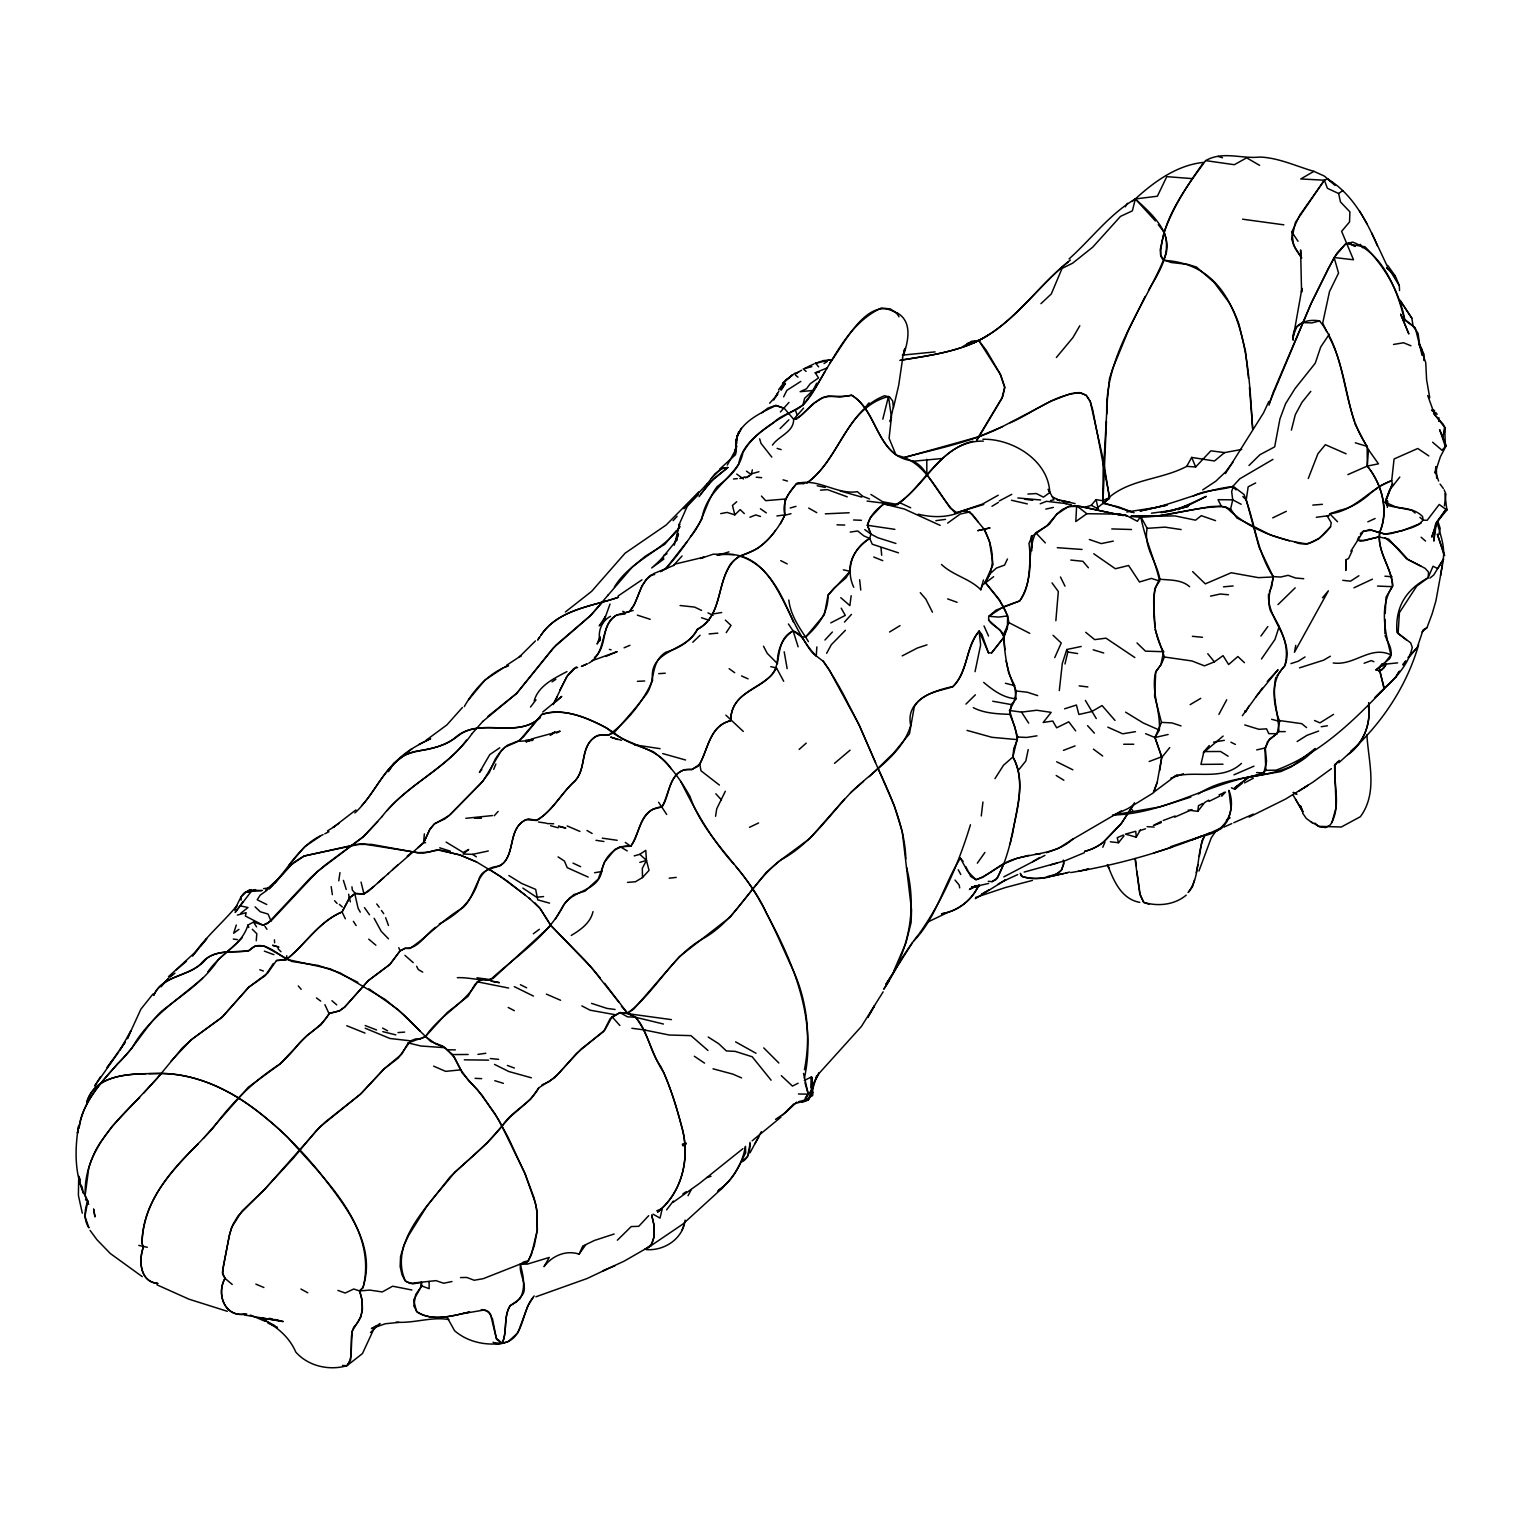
<?xml version="1.0" encoding="UTF-8"?>
<svg xmlns="http://www.w3.org/2000/svg" width="1523" height="1523" viewBox="0 0 1523 1523"><rect width="100%" height="100%" fill="white"/><g stroke="black" fill="none" stroke-linecap="round" stroke-linejoin="round"><path stroke-width="1.5" d="M1293.198 340.314C1291.199 324.856 1305.592 318.307 1319.584 320.934C1348.331 356.458 1341.078 408.792 1367.178 446.429L1367.292 466.076C1380.733 482.677 1388.119 506.512 1381.685 527.148C1372.889 546.871 1391.66 566.594 1392.822 585.594L1386.044 597.244L1385.226 613.483M1190.815 797.1L1159.574 806.981L1112.932 814.995C1165.476 813.891 1209.89 782.27 1260.549 774.75L1265.899 770.333L1276.103 770.143C1318.823 754.551 1353.224 721.407 1384.026 688.834L1379.248 667.721L1381.989 663.742M339.972 872.622L338.753 880.827M801.993 1102.328L808.351 1099.93L811.302 1090.677L811.512 1076.856L804.315 1080.492M1004.856 649.674L1003.733 637.985L1007.426 627.476L1007.636 615.901L999.374 599.643L985.153 582.281L993.034 564.519L989.531 541.598L984.144 529.204L969.732 511.956L962.631 510.966C948.924 517.82 932.933 517.801 918.293 514.203M1387.377 505.75L1387.453 501.181M1055.858 620.68L1058.333 591.495L1051.993 582.89M1387.32 507.406L1387.491 500.858M749.982 1142.307C750.23 1149.427 749.183 1157.88 742.31 1161.687M811.188 1087.536L811.512 1076.856L812.501 1095.494L806.219 1099.168M804.391 1078.208C816.918 1020.029 794.149 964.002 766.64 913.724C748.002 870.223 705.53 841.553 690.033 796.548C680.457 779.738 669.054 762.928 653.12 751.601C639.736 746.08 625.306 742.52 614.093 732.677C593.285 719.713 566.08 706.9 541.788 714.496L523.626 736.694L517.991 741.434L505.141 747.031L499.868 752.457L495.432 758.778L489.169 772.751L480.697 783.584L449.076 815.605L434.017 824.248L429.905 829.235L423.584 842.866L392.629 869.671M1423.853 360.494L1424.043 354.421L1419.76 345.093L1418.008 333.137L1412.697 325.77L1404.263 318.973C1397.181 289.846 1382.998 253.503 1352.767 242.138L1345.856 243.661L1337.118 252.951L1328.323 268.372L1311.684 302.182L1269.706 402.091M1265.899 770.333L1264.966 749.735L1267.555 741.568L1278.863 731.63L1285.241 731.592M812.501 1095.494L812.882 1085.023L818.936 1073.125L812.882 1085.023M1131.265 516.259L1140.708 516.392L1147.124 528.348C1143.316 546.947 1156.89 561.759 1159.86 579.235C1149.884 593.342 1155.024 611.313 1154.948 627.305M1278.863 731.63C1278.673 713.526 1271.419 696.087 1275.798 677.43M1444.508 432.627L1444.699 427.335L1443.081 424.117L1433.562 413.495M1106.783 413.989C1104.537 354.688 1144.896 306.485 1165.99 254.246C1171.853 230.925 1150.588 213.03 1135.339 198.942C1109.486 214.153 1091.249 239.111 1069.07 258.91M812.121 1081.597L812.292 1077.751M1106.46 421.167L1102.88 503.409L1096.903 508.225L1098.369 509.501L1096.065 499.601L1102.481 500.686L1104.099 502.933L1134.064 512.756M1346.275 560.921L1345.818 570.44L1345.78 559.645L1348.521 558.636L1352.196 550.793M736.37 445.82L734.314 454.673L736.37 445.82L735.419 454.254L736.542 445.611L736.142 450.427C731.916 425.698 758.359 413.932 776.197 405.404L784.288 408.354L793.654 419.282C793.902 432.075 778.729 435.845 772.466 445.097M1384.997 619.404L1384.921 633.72M1438.702 421.338L1438.892 417.721M1358.802 536.762L1357.545 539.98L1360.363 541.16L1378.829 536.915L1388.709 539.104L1406.376 558.655L1425.109 568.326L1428.555 572.115L1428.117 577.788C1405.976 589.61 1395.106 606.916 1396.934 632.407L1410.698 642.915L1412.278 647.427C1407.385 668.711 1389.928 683.199 1374.812 697.553M79.063 1128.296C83.537 1095.189 111.503 1072.173 131.987 1048.033C148.683 1017.859 177.696 999.945 202.654 978.09M736.504 443.574L736.904 436.815L741.32 428.439L736.904 436.815L735.4 451.227L736.485 442.698M1422.063 354.364L1422.311 350.081L1419.055 344.065M424.365 833.881L423.584 842.866M893.849 970.855L905.899 943.042L911.116 922.557L911.535 909.897L902.263 831.844L894.229 805.629L858.782 724.263L829.064 669.663L823.429 661.42L816.233 655.956L816.88 646.913M1354.861 423.718L1368.473 449.685L1367.292 466.076C1382.027 484.086 1388.919 510.529 1379.591 532.422C1376.963 552.164 1392.193 567.908 1392.441 586.679C1378.829 606.459 1385.359 633.321 1390.994 654.909L1385.568 661.877L1376.011 669.949L1379.838 670.748M241.072 900.169L241.376 896.495C245.298 889.318 254.531 890.155 261.48 890.669M750.039 1144.001L747.412 1156.928L740.73 1162.087M1434.799 529.68L1433.79 541.103L1436.532 522.294L1445.27 510.338L1435.199 525.111M1292.932 339.077L1301.956 288.38L1301.575 292.264L1300.604 249.943L1301.232 257.596M736.275 444.944L735.856 449.437L727.29 465.067M1059.304 690.547L1062.312 663.4L1066.823 649.502L1081.197 646.475M988.256 881.303L992.044 881.665L996.232 879.437C1004.875 865.235 1008.835 848.616 1012.852 832.624C1016.431 807.913 1026.369 780.195 1012.89 756.969L1013.785 748.421L1017.402 739.645L1014.984 727.175L1009.844 714.344L1011.386 704.597L1016.108 698.733L1014.623 685.617L1008.721 673.09L1006.094 660.868M157.859 1283.47C139.716 1282.119 138.365 1259.826 143.619 1246.48L142.001 1243.796C142.895 1202.504 169.891 1171.092 198.104 1144.02M780.538 523.684L784.802 515.269L784.859 500.382L788.724 493.871L796.605 483.61L807.457 482.677C840.125 458.537 845.76 407.745 888.461 396.513L891.431 417.15L889.089 438.3L895.752 454.368M78.663 1179.335L78.396 1195.365L82.28 1213.146M142.001 1243.796C142.324 1194.032 181.865 1161.744 212.82 1128.391C231.534 1102.709 253.751 1080.873 280.365 1063.682A127.532 73.618 -60 0 0 295.69 1047.653C305 1034.212 321.01 1028.063 329.044 1013.652L339.705 1010.777L344.998 1006.741L368.052 980.869L389.755 964.554L400.035 950.904L405.042 948.315L409.858 948.486C428.153 936.131 443.288 919.054 462.516 907.955C477.213 895.943 475.328 866.625 499.297 866.32C517.458 855.507 505.96 826.228 528.443 818.841L536.819 820.516C551.726 811.34 560.426 794.739 573.086 782.822C587.878 770.295 578.245 746.86 596.235 736.256L602.289 734.714L608.02 735.209L614.093 732.677L629.627 714.877A247.411 142.838 -60 0 0 644.648 696.373C656.394 683.37 649.122 662.448 665.856 652.206C678.516 648.493 690.262 641.754 697.039 629.722C726.109 614.664 713.602 574.266 739.436 555.952C754.342 552.411 766.926 543.064 775.454 530.442M981.269 815.947L982.944 802.012M1188.207 810.103L1197.763 811.359L1198.487 805.686L1202.637 803.535M1444.413 505.903L1445.898 494.118L1444.147 489.873M851.167 595.702L849.872 605.602L840.791 597.682M451.969 1281.547L443.631 1283.242L435.959 1280.634L409.82 1283.413L404.909 1280.557L401.939 1274.484L400.149 1266.546L400.568 1256.38L403.785 1245.643L408.849 1235.058L426.516 1206.806L450.218 1176.746L487.113 1142.878L509.958 1117.101L530.537 1099.339L538.799 1087.822L554.791 1077.58L581.329 1048.814L603.622 1031.623L610.19 1018.62L619.994 1012.605L627.533 1013.195C656.204 991.606 671.338 955.911 703.645 938.301C736.961 919.454 751.543 881.988 781.413 859.619C810.845 843.704 829.064 815.262 851.643 791.751C872.451 771.38 902.168 754.437 910.735 725.367C905.043 700.104 933.942 690.471 953.093 686.511C968.552 671.605 965.011 646.894 979.118 631.15L981.897 634.482L988.484 652.853L991.625 652.872L1002.762 638.708L1007.426 627.476M256.264 940.719L256.816 933.732L252.323 929.277M1435.98 466.59L1435.028 473.101L1440.377 456.748L1446.222 445.668L1439.711 429.772L1445.365 446.525L1446.222 445.668L1441.995 450.275L1432.61 442.203M1234.43 787.943L1248.841 777.187L1263.823 772.999L1266.546 761.405L1265.27 747.907L1269.554 739.036L1277.093 733.724L1279.587 721.388C1273.076 704.368 1269.992 680.039 1284.574 666.236C1290.59 646.704 1280.691 627.514 1270.639 611.256C1266.298 599.567 1271.172 588.449 1273.304 576.95L1259.102 547.385L1246.252 499.849L1248.156 486.827L1255.656 482.962M1153.787 507.921L1167.151 505.122L1140.004 510.947C1172.025 505.446 1201.304 490.025 1233.383 486.446L1243.986 494.461C1254.99 521.628 1256.646 551.764 1273.228 576.589L1271.762 586.507L1269.325 592.18M1177.127 774.731L1153.806 792.169L1157.233 782.232L1161.782 756.741L1154.986 737.532L1161.459 722.359L1154.567 695.973L1155.786 671.453L1161.173 664.485L1164.41 657.003L1155.043 629.342M77.806 1130.866C74.913 1151.483 75.046 1173.376 83.346 1192.814M715.563 816.271L716.724 808.808L725.329 791.256M1159.688 770.733L1161.763 757.464L1154.986 737.532L1145.601 733.686M1199.362 856.25L1201.914 840.924L1204.902 835.385C1225.768 831.882 1236.714 809.893 1228.89 790.399M1440.549 575.542L1442.224 564.957M1442.89 560.731C1445.727 547.614 1440.225 534.611 1437.027 522.084M1429.926 578.093L1433.695 575.028L1443.537 559.036L1435.922 600.862L1432.153 613.788L1426.994 627.628L1422.006 631.969M79.006 1127.534C82.375 1102.043 101.641 1082.529 117.557 1063.758C134.462 1048.148 145.047 1027.206 161.533 1011.234C181.542 995.357 203.511 981.821 218.075 960.023C230.068 948.277 242.709 941.614 248.002 925.013L253.522 922.081L263.079 925.184L267.762 923.395L310.559 877.781L324.761 865.331L364.016 836.184L382.349 816.195M1010.168 843.856C1015.099 815.624 1027.321 784.098 1012.89 756.969L1017.688 737.037L1009.502 710.499L1014.204 701.532L1016.336 691.004C1007.16 673.147 1003.904 653.12 1004.133 633.187L1008.835 622.602C1006.608 605.945 994.595 594.884 985.153 582.281C996.804 566.518 992.787 545.596 984.144 529.204L977.728 530.651L990.083 527.91L984.144 529.185M78.72 1125.573L77.445 1133.207L78.663 1126.03M1295.102 542.131C1309.342 548.28 1322.326 537.41 1330.569 526.711L1331.235 522.713L1327.104 515.859L1316.31 517.287M676.593 540.36L677.811 533.507L676.326 540.932L678.458 534.04L675.07 542.188L658.374 562.615L663.59 557.228L651.692 567.965L663.895 558.998M1360.306 534.116L1363.218 531.108L1371.69 530.271L1385.073 534.154L1391.432 533.488L1411.535 527.796A119.479 68.973 -60 0 0 1418.713 524.559L1423.148 520.143L1422.558 516.487C1413.249 506.835 1398.647 508.929 1386.939 505.16L1385.34 502.304L1385.797 499.753L1392.46 483.762L1391.66 481.021L1394.078 458.975L1417.78 448.485L1428.821 455.948M869.519 498.954L862.818 496.289L857.316 491.662C836.774 495.051 817.661 477.537 796.605 483.61C788.876 492.062 781.566 502.837 784.878 514.85C778.843 527.891 769.382 539.884 757.712 548.318C747.26 554.22 733.972 555.724 728.356 567.851C717.352 588.049 720.512 617.101 697.572 628.999C687.349 652.072 648.284 648.779 652.625 680.362C643.277 701.456 627 721.902 608.419 735.247L598.425 735.171C578.778 743.986 587.802 768.296 574.418 781.318C560.997 793.616 552.202 812.006 535.925 820.44L525.873 819.66C508.606 828.474 514.907 849.663 504.17 862.38C496.745 869.652 483.381 866.93 479.117 878.562C473.729 899.769 458.004 914.333 439.29 923.909M1442.966 436.625L1444.699 427.335L1434.628 414.58L1427.736 395.58M1295.749 645.39L1294.455 652.263L1328.361 590.848L1322.478 597.816M646.095 1249.583C664.199 1251.106 682.951 1238.827 685.103 1220.132M1196.221 872.622L1197.82 864.836M1335.157 763.956C1332.911 783.945 1341.934 806.371 1330.379 824.838L1325.752 827.56L1319.794 826.894L1311.436 822.058M1215.525 520.638L1201.304 515.669L1195.517 520.181L1174.937 515.897L1140.708 516.392C1144.934 538.895 1154.605 559.074 1159.631 581.005L1154.796 588.392C1153.082 609.486 1152.321 632.94 1163.61 651.711L1160.888 664.77L1155.557 672.404C1151.045 692.318 1160.621 710.441 1159.346 730.088L1154.986 737.532L1168.141 734.467M457.319 977.69C468.608 977.195 479.288 980.774 490.501 979.67C516.011 955.93 547.899 936.417 564.1 904.357C573.924 889.889 597.378 891.507 601.756 871.537C603.603 857.163 615.882 844.446 630.731 846.236C640.003 832.605 640.764 808.294 661.972 806.923C669.587 793.788 670.12 767.135 691.842 769.515L698.01 766.316C708.728 750.991 708.442 725.767 730.678 720.684C731.192 694.183 755.503 690.357 770.905 675.793C782.765 662.829 774.236 639.793 793.121 630.922C804.753 634.844 806.409 649.445 816.233 655.956M1028.215 749.583L1025.798 761.024L1018.811 769.724M902.72 358.038L898.722 385.148L893.506 407.593M86.773 1103.28C92.713 1077.218 123.839 1074.001 146.056 1073.734M538.799 1087.822C530.385 1103.813 511.956 1110.743 502.19 1125.954C488.502 1143.43 471.235 1157.385 454.806 1172.12C432.494 1201.038 387.318 1241.797 405.575 1281.357L412.714 1283.927L421.509 1282.328L420.767 1285.621L429.181 1288.667L429.067 1281.528M975.044 671.662L980.622 644.971L979.118 631.15C965.753 647.656 967.886 671.605 952.636 686.797C938.796 691.404 922.253 692.546 914.257 706.9L909.478 733.743L893.43 753.295L869.252 776.635M1289.277 540.798L1270.41 534.916L1236.885 517.991L1230.603 509.025L1232.735 499.849L1231.65 491.529L1233.383 486.446M752.343 469.846L751.239 474.605L746.479 471.159M737.798 434.226L736.37 440.261L738.617 431.828M1064.996 663.99L1067.832 651.996L1066.823 649.502M1209.3 745.528L1203.97 751.562L1200.924 764.394L1222.988 764.203M903.348 354.612L904.814 348.481L902.416 358.057M804.43 1069.793C811.226 1035.24 806.943 999.031 791.732 967.181C775.569 932.304 761.329 895.448 735.59 866.244M690.414 536.8C703.55 522.199 705.53 501.943 717.2 486.541C728.775 477.803 739.95 467.866 742.938 452.655C755.56 429.81 781.356 418.121 802.926 405.042L804.62 398.303L812.958 390.478L816.69 383.225M882.807 419.187L888.461 396.513M1248.498 378.294L1245.471 351.128L1239.018 324.399A236.941 136.803 -60 0 0 1228.452 301.668L1214.002 282.25L1196.45 267.058L1187.75 264.374L1171.187 262.508L1162.887 259.576L1160.907 256.359L1160.183 249.905L1164.124 232.124C1173.262 206.823 1187.94 183.997 1203.722 162.371C1177.412 164.922 1154.377 181.465 1135.339 198.942L1132.37 210.859L1120.528 216.361L1092.657 247.221L1072.611 263.193L1062.064 268.41L1051.289 293.958L1040.951 303.667M1291.39 430.114L1295.331 414.599L1301.994 402.3L1310.808 391.354M912.41 942.756L885.967 984.258L895.105 970.075A145.218 83.841 -60 0 1 919.15 933.808C942.566 900.816 958.767 863.198 970.456 824.762M895.905 543.464L877.762 537.714L870.909 534.059L867.406 525.283C869.633 515.859 877.096 507.997 885.396 503.39L891.298 505.084L897.656 504.532C925.641 483.724 943.632 440.09 983.439 441.137M147.312 1247.261L143.619 1246.48C138.517 1259.692 139.659 1281.966 157.592 1283.337M941.519 564.481C952.884 575.37 969.751 578.55 980.831 589.782L983.477 579.92M1331.94 822.629L1336.128 807.19L1334.529 765.612L1337.156 762.166M903.501 355.411C908.127 341.323 912.905 321.6 896.895 312.729M853.756 587.231C845.132 569.24 852.575 548.128 869.69 538.419L870.909 534.059L867.406 525.283L870.299 517.858L883.302 503.885L894.287 505.484C924.099 488.883 937.026 449.666 973.026 441.232M980.831 589.782L982.088 585.384L993.624 576.703M812.787 1088.964L816.595 1075.714M677.659 530.899L679.658 524.026L674.308 545.196M890.327 420.862L893.316 406.984L892.706 400.987L889.66 397.027L884.558 395.752C845.969 410.487 839.287 459.699 806.962 482.829M278.614 947.001L272.731 945.345L278.614 947.001L278.062 948.829L280.993 951.742M1063.873 862.646L1061.759 869.652C1052.05 879.761 1034.974 879.723 1022.161 876.639L1020.296 873.326L1021.324 875.934C1034.498 881.931 1050.128 875.992 1063.758 873.574M493.033 1342.201L496.955 1344.105L502.19 1343.305C507.387 1331.349 503.409 1317.376 510.015 1305.858L516.64 1301.86L521.913 1295.445C531.203 1284.784 509.291 1261.748 528.367 1261.12L534.268 1245.89L537.276 1230.47L537.219 1213.564L535.62 1203.836L524.635 1172.748L499.144 1120.566L482.087 1095.265L462.478 1073.277L452.636 1054.601L442.489 1045.996L430.762 1041.542L398.15 1009.673L368.852 988.789M1123.327 515.593L1076.628 505.788L1068.27 506.607L1056.734 514.317L1046.625 526.025L1035.754 532.745C1025.493 554.315 1034.65 580.986 1019.706 600.938L995.966 610.171L988.865 616.263C986.219 625.477 1004.399 627.571 1003.733 637.985M534.668 902.682L539.827 908.127L550.831 925.451L493.033 978.47L487.741 980.07L483.229 979.251L477.327 981.821C464.743 1004.114 439.842 1014.984 425.488 1036.535L408.164 1042.912L401.729 1054.163L384.71 1068.289L361.122 1093.552L325.389 1121.918L316.251 1130.713L293.292 1158.242L264.012 1189.996L242.043 1211.032L231.553 1227.557L229.154 1236.257L222.377 1272.486L225.023 1278.387C215.447 1294.836 225.804 1318.671 246.707 1313.93M1194.527 880.008L1192.414 886.862L1188.873 891.831M447.096 1317.338L454.616 1330.759C467.485 1341.915 485.57 1345.837 502.19 1343.305C507.749 1331.407 502.895 1316.843 510.205 1305.63L519.895 1298.948C525.949 1288.287 523.474 1275.284 520.124 1264.147L527.053 1262.605L531.299 1255.123L537.352 1229.727L536.667 1209.205L534.135 1198.087L525.492 1174.747L507.959 1137.034L495.108 1113.865L477.403 1089.535L468.437 1080.492L460.841 1069.85L454.882 1057.952L445.192 1047.71L435.292 1043.636L425.488 1036.535L422.309 1038.267M745.432 1146.514C742.139 1164.6 732.81 1180.515 717.619 1191.062M678.725 525.378L687.349 506.15L698.524 494.499M236.293 925.013L233.685 933.237L238.883 929.392M1436.532 522.294L1431.772 537.143L1437.388 521.513L1446.85 510.11L1444.927 493.795M1279.206 626.372L1274.979 639.451L1261.463 659.002M1269.021 405.175L1273.133 392.515L1310.713 304.333L1334.091 257.501L1345.856 243.661L1364.932 246.764C1384.75 266.563 1399.827 292.587 1404.891 320.249L1415.21 327.635L1422.12 355.335M1418.598 644.819C1406.985 685.122 1383.112 721.521 1352.481 749.982C1365.198 739.474 1370.89 721.597 1368.282 705.568M889.946 421.662L891.431 417.15M1408.604 657.669L1417.171 647.618L1423.11 629.97L1426.994 627.628M420.71 1039.124L415.741 1038.876L410.639 1040.856L398.245 1058.085L383.529 1069.432L360.17 1094.466L320.097 1126.792L265.44 1188.492L238.159 1215.735L232.981 1224.34L229.802 1233.402L223.386 1265.67L222.625 1274.294L225.023 1278.387C216.266 1293.769 224.566 1317.928 244.994 1313.835M1415.095 513.061L1411.878 510.224L1396.496 507.273L1385.34 502.304L1389.547 490.12L1399.808 477.042M1397.619 662.867L1386.197 664.066L1384.064 667.816L1379.591 670.843L1384.198 687.806M1198.925 871.023L1211.337 837.65L1215.563 831.615L1221.789 828.245M681.904 1230.546L684.341 1223.845M1293.198 336.164L1296.758 326.569L1302.888 322.59L1311.874 322.914L1319.584 320.934M1157.213 782.308L1153.158 793.007L1127.724 808.694L1112.552 815.605M1028.996 855.336L1017.002 858.287L1003.562 864.017L997.508 877.895L992.139 881.646M87.001 1101.053C96.653 1073.125 132.311 1073.943 156.679 1073.468C187.634 1072.687 217.789 1084.167 243.337 1101.072C271.836 1120.338 296.68 1144.515 318.478 1171.054C343.608 1203.684 377.609 1243.682 362.855 1287.735L359.561 1290.933C363.978 1302.965 363.75 1317.509 353.926 1326.857C347.967 1339.193 355.145 1353.928 347.263 1365.484L362.436 1353.585L374.315 1328.018M1385.34 502.304L1392.46 483.762M592.999 911.63C590.486 922.9 580.568 929.868 571.239 935.446M615.178 1265.613L602.518 1271.077L624.03 1261.215L650.664 1245.89L654.033 1237.38L653.824 1224.264L651.749 1215.354M1308.276 478.489L1317.928 453.74L1325.372 444.697L1346.142 453.816M534.154 700.866C538.514 685.578 554.048 678.477 566.956 671.586M493.699 769.324L495.889 764.013M417.702 847.797L423.813 842.505L429.772 829.426L434.778 823.543L444.906 818.917L450.751 814.024L483.286 780.747L501.334 750.706L507.254 745.299L519.438 740.483L541.902 714.401C563.453 707.053 587.44 718.323 606.839 727.994C625.915 746.175 656.337 745.489 671.11 768.791M1102.766 847.245L1104.956 842.238M559.931 689.976L567.812 675.203L573.847 668.559L577.636 667.493M1443.537 559.036L1437.655 568.612L1433.048 566.232L1428.117 577.788L1416.714 586.146L1399.409 612.665L1398.095 633.549L1406.433 639.946M1054.735 657.612L1061.245 642.992L1053.059 635.319M460.498 1277.569L466.78 1277.454L474.186 1280.253L483.248 1278.673L520.124 1264.147L527.32 1264.128L549.27 1257.446L544.016 1266.641C552.068 1255.866 565.928 1249.736 579.102 1254.152L582.738 1246.1L594.465 1240.445L614.131 1234.011M610.038 604.041L604.364 619.747L601.966 623.726L605.431 616.568L599.186 625.877L602.537 622.888M1268.811 401.539L1263.538 412.885L1225.425 473.577M383.853 877.572L368.471 891.202L363.94 893.906L355.259 893.506L349.281 898.189L342.066 911.953C318.516 921.701 305.304 944.85 285.867 959.833L276.501 960.518L267.629 973.121L248.858 987.113L222.948 1016.431L190.908 1040.057L171.128 1061.093M1301.727 257.92L1293.579 245.298L1291.828 231.972L1299.785 215.105L1324.382 180.209L1327.504 178.914C1352.043 193.592 1366.398 220.188 1377.363 245.755M1007.465 558.979L1004.552 565.109L996.404 568.079L990.293 573.505L985.153 582.281M976.51 441.023L1001.791 398.55L1004.742 387.68L1000.059 373.744L986.2 350.195L978.756 340.505L971.788 341.247L963.164 346.387M234.523 909.859L241.053 896.857L245.736 891.964L262.413 890.384M750.077 1152.74L761.367 1131.684M373.992 886.348L363.94 893.906L354.745 893.563L349.49 897.904L342.066 911.953C318.897 921.605 305.533 944.127 286.724 959.338C276.348 953.112 260.338 937.768 249.315 950.371C234.066 953.493 215.466 948.62 203.016 961.394C189.575 977.652 162.485 974.396 153.69 995.433M775.359 397.427L777.453 393.201M783.641 396.856L786.858 390.345L800.793 381.435M634.196 855.888L639.831 854.327L645.771 850.348L646.456 860.381L642.306 868.396L642.497 877.553L635.434 881.76L627.533 882.388M688.053 1195.688L691.309 1189.52M234.77 909.726L236.903 905.709C222.644 922.957 205.205 937.273 192.488 956.044L206.709 938.682L200.903 945.84M1248.898 706.063L1245.776 711.907L1244.653 710.936M553.096 704.578L557.437 696.506M555.343 919.111L563.986 904.51L569.24 898.418L574 894.553L585.003 891.145L598.234 879.038L604.593 862.018L614.873 849.472L620.318 846.769L630.731 846.236C639.831 834.928 638.27 816.861 652.872 809.227L661.972 806.923C670.196 795.006 667.759 775.626 684.36 769.686L691.899 769.515L699.819 764.279C707.89 748.364 710.061 726.033 730.678 720.684C730.983 689.538 764.489 690.852 776.483 667.912L770.771 666.655M553.401 704.197L566.708 676.669L576.379 666.865M1218.895 714.382L1226.719 699.819M671.415 1019.629L619.994 1012.605L612.037 1016.736L604.955 1029.853L576.208 1053.707L558.084 1074.115L549.308 1081.577L541.921 1084.89M826.646 653.291L831.349 644.667L845.417 630.275M1444.699 427.335L1445.365 446.525M1376.449 696.03L1395.887 677.012L1398.895 671.586M1010.168 422.785C1033.584 412.771 1054.563 393.848 1080.816 392.763L1086.489 395.561L1090.201 401.33L1103.261 459.87L1102.88 503.39C1124.926 478.603 1159.27 480.944 1186.703 466.362L1191.69 457.414L1214.459 460.993L1224.568 452.598L1241.74 449.437M1148.57 290.208C1158.698 272.674 1171.968 253.332 1164.124 232.124L1158.28 224.662M1145.144 296.49L1128.695 329.729L1112.304 369.594L1109.467 378.751L1107.411 399.635L1103.87 463.487L1109.505 498.249L1102.88 503.409L1118.129 506.778L1132.769 512.28M1134.521 802.773L1121.766 822.972L1104.308 841.457A154.318 89.096 60 0 1 1090.582 849.491A140.363 81.043 60 0 1 1084.814 851.319M824.99 371.422C818.156 382.825 812.578 395.257 803.135 404.851C794.225 412.676 781.527 414.085 773.322 422.994C758.264 433.598 742.139 444.297 738.655 464.115C725.824 483.038 705.568 493.871 701.817 519.324C691.08 536.61 679.601 553.572 665.818 568.612M1136.253 837.174L1135.758 831.291L1125.383 834.128L1136.253 837.174L1140.365 829.997M421.509 1282.328L421.757 1285.793L413.666 1299.919L416.464 1311.36C432.132 1322.288 452.521 1315.777 469.598 1312.007M1079.826 325.713L1072.954 337.554L1056.372 357.486M978.09 886.215C971.465 900.931 957.529 911.021 941.766 913.743M273.378 963.469L265.459 975.481L248.611 987.342L221.368 1017.897L193.021 1038.381L182.208 1048.052L156.717 1078.874L112.321 1126.163L100.861 1141.66A53.914 31.126 -60 0 0 88.677 1168.617L85.098 1195.669L88.715 1204.35M773.722 400.016L778.919 391.106M1125.326 206.823L1127.401 203.263M1133.398 805.115L1120.833 824.114L1102.842 842.6A148.512 85.745 60 0 1 1084.547 851.395M1231.422 787.829L1234.886 789.295L1236.981 785.716M754.685 1143.925L758.759 1137.034M812.901 1092.296L808.351 1099.93L793.769 1103.947L782.365 1115.388M829.978 362.817C844.18 344.274 869.1 291.388 898.132 314.5M883.131 991.835L861.39 1026.483L817.68 1074.933M781.299 390.135L785.449 383.339L780.538 389.698M153.899 994.976C163.913 973.673 192.184 976.757 206.043 959.033C218.322 949.134 234.428 952.865 248.554 950.923L255.502 945.745L264.374 946.202L291.712 961.451L318.136 965.43L340.2 972.95L385.281 999.545L404.414 1015.289L420.139 1031.147M1350.806 551.212L1362.495 532.764M1395.887 677.012L1399.542 671.148M1403.197 665.284L1405.634 661.382M1408.052 657.46L1417.171 647.618M889.299 980.412L883.778 989.208C908.184 952.579 917.76 910.373 906.509 867.272M100.594 1076.647L94.635 1086.013L118.756 1051.936M464.287 706.596C474.357 688.796 489.13 673.052 508.53 665.589M534.173 1295.883L528.024 1305.592L517.839 1332.796L508.377 1341.477L502.19 1343.305L494.099 1342.867M778.596 389.736L786.001 379.95L795.368 372.926M994.976 778.634L1003.505 765.25L1012.89 756.969M1262.281 688.149L1242.349 715.715M1224.168 792.188L1221.655 796.053L1225.52 792.112M388.422 771.666L393.676 763.594L411.972 748.707M539.904 636.69L537.676 640.06L539.656 637.109M726.243 632.597L731.002 625.382L725.367 620.128M1335.1 185.444L1324.382 176.097L1313.911 171.357L1300.737 178.953L1324.382 180.209L1295.445 222.396L1291.618 239.206L1295.559 248.972L1301.384 257.654M979.156 884.882C971.883 899.903 958.195 911.211 941.481 913.819M530.499 707.034L536.001 699.857M1329.274 334.203L1320.708 347.016L1315.263 363.197L1295.045 388.555L1285.602 403.671L1279.929 418.939L1274.656 446.867L1259.845 454.768L1248.974 465.505M599.605 640.269L597.073 644.02L600.005 636.728L599.853 640.688C597.739 631.131 601.68 620.965 610.495 616.301M699.057 496.669L710.004 482.315L727.842 467.504L721.578 468.589L715.029 473.729L704.445 487.493M273.95 1325.162L260.071 1317.795C275.149 1325.657 288.742 1335.671 295.729 1351.967C308.027 1366.15 329.196 1370.909 346.844 1365.712L350.633 1360.058L352.213 1331.102L360.932 1316.9L362.455 1309.323L361.96 1299.728L359.561 1290.933L353.755 1289.01L345.188 1293.027L337.878 1290.4M242.899 901.787L235.17 912.429L251.485 891.164L245.717 891.964L251.485 891.164M1140.708 516.392L1137.376 521.285L1126.677 515.631L1117.73 513.822M435.616 927.336C425.488 933.942 418.52 949.21 405.099 948.315L400.035 950.904L389.907 964.44L368.414 980.507L344.503 1007.274L339.229 1010.91L329.634 1013.233L321.106 1024.674L306.865 1035.602L279.604 1064.387L248.439 1087.079L203.435 1138.366M421.757 1285.793L415.703 1294.55L413.761 1305.839L417.321 1312.236C432.97 1321.831 452.54 1315.777 469.141 1312.103M687.292 541.312L665.703 568.764M579.102 1254.152L585.67 1244.824M1276.921 675.831L1285.088 665.284C1294.512 638.289 1267.117 619.842 1268.526 594.084M977.328 863.16L984.905 852.48M704.635 487.208L707.357 483.457M1260.93 636.043L1267.821 626.562M112.74 1059.799L107.086 1067.585L125.324 1041.96L119.898 1050.109L131.111 1030.424L127.361 1038.743L140.916 1009.14L153.042 993.929M390.002 768.887C399.692 754.723 415.512 746.023 430.609 738.636L418.806 744.48M468.608 699.723L484.98 680.039L502.666 668.254M541.084 635.072C558.275 609.657 591.038 606.516 617.824 597.549M963.126 861.352L960.366 858.172C943.441 884.958 936.531 917.665 913.61 941.081M161.076 986.79L168.196 978.604M533.278 1297.196C520.904 1311.132 524.826 1339.65 502.19 1343.305L496.593 1339.326L492.5 1319.032L488.636 1311.665L482.049 1309.533M540.646 635.624C557.894 609.505 591.438 606.63 618.509 597.187M1376.011 669.949L1380.904 665.97L1386.197 664.066L1381.951 669.853L1378.829 671.186M269.095 889.051C287.466 871.289 298.375 845.17 323.066 834.623M788.876 419.815L780.081 428.61M700.58 494.118L713.716 478.698L727.842 467.504L721.274 468.741L711.298 478.279M588.754 663.228C607.829 652.149 598.748 626.143 616.872 614.93L629.38 611.504L634.101 605.183L641.868 586.108L646.894 578.968L653.805 573.543L674.042 565.319M289.275 864.702L304.847 846.617L320.611 835.956M1232.907 462.288L1225.539 471.959L1215.716 481.268L1202.675 489.911M666.598 1209.833L673.337 1201.057M623.821 613.331L629.38 611.504C639.032 600.862 638.765 584.375 650.702 575.218L654.662 574.514M1313.911 171.357C1295.978 166.159 1278.844 157.821 1259.845 157.04C1241.626 159.115 1222.931 150.701 1205.626 160.619C1185.37 188.585 1161.802 219.236 1160.583 255.122L1164.124 260.376C1247.109 264.869 1248.708 367.443 1252.648 429.353M1438.911 534.383L1440.187 528.443L1438.226 522.37M1197.763 811.359L1204.731 802.45L1208.729 800.165M594.465 657.479C608.4 646.171 599.834 624.049 616.872 614.93L625.001 614.016M607.81 595.436L632.35 566.994L645.238 556.276L664.77 544.301L676.498 530.461M780.366 411.991L788.971 402.415M991.625 652.872L1002.762 638.708M482.791 721.426L516.43 693.612L556.028 645.029L591.476 614.645L608.134 595.017M1110.343 841.781L1118.491 842.733L1124.012 835.86M1161.763 757.464L1169.74 747.584M1188.054 892.497C1200.962 876.525 1195.764 853.051 1204.864 835.423L1221.332 827.827A55.323 31.945 60 0 0 1230.965 807.723L1228.947 790.742M271.075 886.595L282.669 873.65M462.402 707.529L446.905 724.891L426.25 740.14M805.439 1097.683L811.302 1090.677M682.057 555.99L673.585 565.3M207.585 972.283C216.951 958.5 231.096 949.552 242.252 937.654M361.522 805.781C379.627 786.553 390.212 753.523 420.234 750.592C434.836 748.859 448.904 743.548 460.365 734.219C484.181 718.551 518.01 738.484 540.113 717.6M802.926 405.042C829.159 373.154 841.648 326.512 881.398 307.989L890.194 308.883L896.704 312.881L898.989 316.841M614.359 587.116C630.522 560.274 662.695 551.783 680.115 526.615M481.839 769.534L479.383 772.485L489.797 754.589L499.772 747.774M796.757 419.13L793.654 419.282L803.592 408.107M866.435 406.203L869.062 403.062M1085.785 506.988L1091.249 505.312L1096.065 499.601M602.499 602.156L589.382 616.663L552.887 648.36L516.868 693.193L487.969 716.324M471.978 733.705C449.685 765.822 412.486 781.566 387.185 810.56M282.745 873.955L294.015 862.189L303.839 856.135L356.363 844.389L371.422 844.37L417.397 852.671L427.868 852.347L437.044 849.777L459.413 854.822L476.509 861.904L499.925 876.049L524.921 894.801M865.254 407.688L868.986 403.271M471.902 733.781L482.81 721.407M377.742 821.678L362.931 837.117L317.355 871.556L270.999 920.977L263.079 925.184L245.393 916.027L246.155 912.677L237.36 915.076M1402.873 664.352L1405.748 661.001M381.892 816.747C405.156 785.735 443.193 771.057 466.552 740.102M266.753 889.223L279.927 877.324M411.914 1290L392.667 1286.212L382.273 1291.942L369.822 1290.095L359.561 1290.933L363.083 1287.544C378.066 1227.062 323.752 1178.307 287.561 1137.205A231.325 133.548 60 0 0 267.553 1119.31C237.835 1094.104 201.207 1073.962 161.381 1073.468L143.676 1093.133M1362.552 531.87L1369.729 529.547L1378.829 532.498M275.13 882.902L290.646 865.14L304.391 855.907L361.903 843.723L418.14 852.728L423.508 852.975L439.347 849.853L460.136 855.031L476.547 861.923M535.468 640.916L519.172 657.098L521.323 655.575L506.436 665.399M683.884 508.834L705.016 486.104M844.465 799.156L809.76 838.583L778.405 861.713L766.088 872.527L730.545 916.751L679.372 956.653L633.701 1009.14L627.533 1013.195L604.707 983.382M1277.968 604.631L1295.197 587.84M698.867 491.834L666.122 525.035L625.115 553.173L591.609 591.362L565.395 611.979M494.271 815.719L498.135 811.416M1334.529 765.612L1339.25 760.396M844.465 622.107L851.471 614.378M769.629 403.233L777.739 394.324M1267.269 681.466L1278.064 669.72L1255.618 697.21M642.497 877.553L649.045 870.375L646.456 860.381L639.831 854.327M673.09 520.676L677.126 516.278M1193.366 495.984C1205.455 489.606 1219.79 490.482 1232.64 486.56L1239.741 478.831L1272.961 459.375M539.999 717.695C515.878 739.95 477.822 715.505 454.063 738.674C439.785 749.811 420.881 748.516 404.794 755.084C382.654 768.868 373.839 795.748 354.859 812.977M139.621 1097.531C112.474 1123.898 82.87 1155.31 85.326 1196.126L87.801 1200.981L84.945 1216.439L88.943 1227.805M824.933 640.022L832.377 632.007M1347.969 754.627C1364.437 743.11 1371.481 721.997 1368.625 702.579M242.633 895.124L245.47 892.135L251.162 889.622L248.763 890.327L247.526 891.755L255.559 889.584M982.906 439.252C1012.624 438.624 1048.471 460.384 1049.766 492.576L1043.445 497.145L1036.344 493.566L1027.892 494.042M162.942 984.105L168.71 978.147M1330.569 526.711L1319.185 538.495L1307.629 543.939C1277.778 540.227 1247.147 528.367 1225.787 506.816C1193.956 505.274 1163.191 520.257 1130.961 516.335L1159.193 515.669L1210.385 506.626L1221.199 506.055L1230.603 509.025M723.52 1187.026L682.856 1224.092L646.266 1248.898L652.015 1243.91L654.224 1235.648L653.957 1224.949L651.692 1215.107M425.488 1036.535L447.286 1012.471L468.075 996.289L474.89 984.486L479.973 980.089M168.444 976.7L196.962 950.619M1186.703 466.362L1195.65 466.971L1210.861 450.827L1224.568 452.598M648.703 1215.659L638.727 1226.339L631.264 1226.548L617.367 1240.198M788.419 623.973L793.121 630.922L801.517 636.69L805.61 637.033L824.343 614.759L828.017 595.188L834.014 588.049L845.855 578.017L850.139 571.296C848.863 557.589 858.991 545.729 869.69 538.419L872.26 544.225L898.475 552.849M720.703 513.632L727.061 512.413L734.828 514.869L740.178 509.615L744.328 513.613M965.944 704.102L975.386 694.812M1379.591 693.155L1384.026 688.834M692.794 642.249L700.085 635.262M657.879 1211.889C682.551 1191.862 690.376 1157.366 681.828 1127.439C677.126 1108.763 671.338 1090.335 663.761 1072.611C651.863 1055.039 648.512 1033.527 635.453 1017.193L627.533 1013.195L621.422 1006.322M370.489 1332.53L379.95 1323.506M542.721 712.022L561.759 696.411L555.895 701.646M1352.538 750.344L1338.793 762.756M796.796 1102.081L785.887 1112.361L775.55 1119.367M719.579 469.198L735.552 454.673M397.617 865.064L387.699 874.126M850.576 792.779L863.56 781.356M657.631 1212.022C683.732 1191.272 690.585 1154.605 680.933 1123.727C675.641 1104.251 669.663 1084.852 660.925 1066.614C649.464 1051.327 648.322 1031.509 635.719 1017.307L627.533 1013.195M388.498 873.402L378.085 882.674M799.137 749.43L806.2 743.148M1203.246 752.857L1223.14 736.066M355.906 809.931L333.004 827.503L338.906 823.429M176.44 969.865L186.529 961.146M736.713 501.771L732.468 505.427L734.828 514.869M1360.648 533.64L1361.733 532.707M798.261 417.854L814.386 403.062L823.105 397.484L827.979 396.056L839.896 397.046L851.871 395.314C877.724 411.419 876.639 455.415 911.135 460.669A22.636 13.079 60 0 1 926.86 474.51L950.219 508.073L957.434 513.08M407.231 856.231L412.067 852.099M834.528 763.347L850.062 750.173M808.408 641.621L805.61 637.033C817.794 626.315 828.588 612.379 827.979 595.265L850.139 571.296L843.342 569.849M551.745 734.486L554.905 731.859L550.203 735.4M1070.402 260.033C1034.917 287.714 1010.339 330.377 966.096 345.988C945.136 353.545 922.919 356.61 901.026 360.17M752.134 1140.841L781.052 1117.063M1234.886 789.295L1242.121 783.317M742.919 1148.666L699.723 1183.238L673.166 1202.237M1315.149 748.574C1284.517 784.136 1235.305 769.191 1198.373 793.997M1068.232 261.918C1035.507 288.133 1012.129 326.322 972.436 343.398M718.932 1189.863C732.392 1180.896 738.655 1166.332 745.699 1152.74L745.432 1146.457M1385.987 661.648L1389.509 658.774A15.858 9.157 60 0 0 1387.586 641.43L1385.111 635.586M1314.596 749.011L1291.409 766.792L1280.881 771.571L1248.708 777.282L1235.115 787.81M240.92 913.134L248.002 907.518L239.72 905.747M761.767 412.866L767.82 408.164L775.512 405.442L784.288 408.354M1331.445 768.639L1312.617 782.365L1285.698 799.004L1249.069 817.128M1131.989 201.512L1135.339 198.942L1157.385 196.22L1166.789 176.649L1192.147 178.61M169.7 977.043L172.708 974.758M1103.87 502.609L1109.505 498.249L1109.239 495.565L1092.714 409.782L1090.24 401.406L1085.937 395.104L1079.045 392.553L1070.364 393.696L1051.327 401.025L1001.696 426.992L978.528 436.815L904.738 457.414M1333.558 714.382L1319.946 722.873L1314.52 720.493M1350.768 751.106L1355.394 747.679M533.336 933.77L539.37 929.297M746.936 477.518L752.438 473.501L758.968 471.73M795.387 374.182L798.947 371.612M170.138 976.662L174.974 973.159M618.071 596.026L641.964 579.825M1164.41 657.003L1191.957 660.963L1204.465 665.856L1214.364 661.877L1223.064 655.651L1228.604 664.542L1237.875 656.527L1244.424 662.676M374.696 1327.58L379.665 1324.02M1086.851 513.708L1075.809 521.532L1076.628 505.788L1086.851 513.708L1116.511 514.089L1126.677 515.631M1324.382 180.209L1327.409 188.319L1338.622 193.497L1342.753 190.622M1186.208 895.143C1174.595 904.929 1157.88 906.737 1143.64 902.282L1139.642 892.973L1134.997 858.515M1071.526 840.011L1058.504 848.311L1046.491 852.747M998.098 884.121L1005.903 879.704L975.367 898.665M552.03 681.866L555.838 679.315M1073.106 838.754C1057.038 854.022 1034.669 852.994 1014.87 859.029C1000.287 862.932 989.893 875.002 975.976 879.704L970.76 876.525L965.829 866.663M682.856 1193.956L686.207 1191.728M1304.183 787.791L1308.01 785.297L1299.366 790.913M1358.916 575.732L1350.558 581.158L1342.791 580.339M824.038 363.559L827.122 361.56M989.036 889.699L981.478 894.477L985.571 891.907M327.502 830.911L334.07 826.761M1305.04 656.946L1298.243 661.229L1290.933 663.609M1297.139 741.511L1306.905 735.362L1318.613 731.04M267.134 890.194L260.147 895.162L257.216 899.788L266.772 904.529M1175.147 816.004L1163.21 820.478M1226.396 820.155L1230.089 817.87M902.206 655.88L917.436 647.998L926.993 644.838M998.231 495.222L982.468 504.075L955.378 513.137C936.607 493.319 926.612 461.526 896.8 455.358C875.287 440.242 874.05 408.621 851.376 395.142C839.82 398.512 826.513 392.763 816.556 401.425C808.047 406.317 803.363 416.769 793.654 419.282M1121.309 810.902L1071.145 840.182M947.63 523.112L960.194 514.051L969.732 511.956M1183.904 507.635L1206.216 496.365L1178.04 509.424M889.565 632.007L900.017 625.629M991.968 506.302L998.365 502.419M682.97 1145.943L686.15 1144.04M830.777 622.888L845.284 615.387L841.191 608.172M1190.148 704.654L1200.771 698.334M1003.79 876.886L1044.949 855.355M1032.613 861.732L1039.581 857.601M1011.786 494.328L999.297 500.953M1330.341 656.223L1323.658 660.163L1299.519 667.836M376.543 1325.524L371.441 1328.551L385.3 1323.754L398.836 1322.402M796.262 373.363L801.555 370.241M682.571 1145.068L686.092 1143.012L682.266 1144.211M975.71 885.796L969.428 889.451L978.489 885.225M644.572 1249.393L650.664 1245.89M899.807 360.38C930.191 355.297 962.117 351.775 988.655 334.717M667.379 567.698L660.449 571.62L668.616 567.165M1241.492 763.385C1222.303 781.147 1196.678 770.41 1174.557 776.292M745.356 477.879L749.278 475.69M1003.562 864.017L982.792 877.248L975.976 879.704L967.581 871.308L960.366 858.172M1372.432 579.159L1353.928 587.821M663.628 555.59L667.017 553.725M928.078 921.91L946.906 912.867M1253.962 766.164L1233.954 774.826M1244.481 782.917L1253.315 778.234M265.649 890.003L269.742 887.833L263.555 888.632M556.485 733.039L560.159 731.154L534.097 738.236L526.101 741.872L531.546 739.797M605.773 656.451L617.177 651.635L591.876 660.811M798.147 1083.215L792.455 1086.089L781.318 1075.676M1153.406 825.371L1161.249 821.449M1379.591 666.865L1386.197 664.066M1208.995 801.403L1219.885 796.034M606.782 1269.211L587.231 1278.463L535.906 1296.796M324.78 833.785L328.911 831.748M1002.534 426.554C971.236 442.393 936.455 448.695 902.892 457.852M1003.524 881.075L1017.631 874.621M1272.695 517.877L1286.345 511.309M749.487 827.332L758.587 822.953M1253.315 814.101L1233.782 822.725M805.096 368.166L813.834 363.997M719.579 554.734L728.984 551.878M1257.693 775.245L1262.643 772.884M1367.825 521.856L1375.098 518.486M504.456 667.436L508.016 665.837M1084.452 852.671L1065.053 860.742L1024.217 872.07M587.078 663.876L581.443 666.427L586.888 664.028M1174.728 817.147L1191.995 809.57M1223.864 827.122L1231.802 823.6M1177.869 509.615L1189.558 504.532L1173.624 510.072L1188.359 506.359L1161.268 512.642M1123.346 835.023L1117.235 837.688L1118.491 842.733M1047.462 876.563L1057.229 874.012L1061.284 870.394L1063.72 864.207L1063.397 860.057M1219.047 794.873L1223.369 793.026M624.106 647.789L629.951 645.314M656.756 1210.804L662.296 1208.481L660.03 1218.095L652.986 1214.136M812.958 390.478L800.146 391.697L806.467 388.784L810.274 383.682L818.536 377.932L815.224 372.792L827.217 367.9M1421.016 523.208L1402.264 530.746L1385.073 534.154L1379.591 532.422M1070.84 872.565C1118.567 864.74 1165.304 851.3 1209.985 832.757M1347.855 474.624L1367.292 466.076L1378.467 463.83L1368.473 449.685M1170.426 846.75L1201.818 836.089L1192.281 839.839M749.887 517.249L755.751 514.945L760.51 516.468M1040.209 503.789L1046.491 501.314L1061.626 503.085M983.782 504.475L955.378 513.137M1107.183 498.821L1104.67 499.658M1063.435 750.382L1075.086 745.908M1149.161 761.519L1161.782 756.741M815.833 363.255L829.73 359.942M1154.91 825.009L1161.192 822.648M1364.113 663.247L1371.157 660.639L1373.917 661.705M1195.403 838.621L1205.512 834.909M975.558 897.504L1005.466 887.509L1032.442 880.408M675.66 563.929L703.969 557.151L700.447 558.484L713.354 554.163L734.067 554.581M1170.863 778.139L1183.39 773.741M815.205 363.426L823.696 360.532L831.52 359.98M975.881 885.872L971.465 887.357L988.636 883.435M1154.244 852.823L1172.177 847.035M1064.577 708.823L1076.418 705.016L1078.874 714.477L1091.82 711.527L1102.062 705.568L1115.007 720.436M1139.223 830.796L1145.486 828.798M739.911 478.469L745.147 476.87M639.831 862.399L646.456 860.381M706.805 1177.565L711.013 1176.308M717.066 555.134C778.577 545.158 783.393 624.335 816.537 656.146M790.17 507.997L795.977 506.359M1050.565 864.912L1057.495 863.008M629.38 611.504L633.187 610.456M967.219 343.494L978.528 340.467M811.835 366.662L803.287 368.928L806.124 371.403M1378.829 536.915L1364.056 540.703L1357.545 539.98M276.501 960.518L285.867 959.833M446.106 842.086L463.22 852.48L468.703 849.472L463.144 854.06L472.568 854.346L488.293 850.995M1065.719 873.06L1069.66 872.032M784.802 515.269L791.008 513.689M1067.49 872.622L1052.203 876.163M798.623 1101.643L804.087 1100.348L808.294 1094.18L803.516 1073.468M1256.684 749.906L1265.27 747.907M1078.341 871.327L1088.526 869.005L1086.032 869.557M1050.527 500.572L1053.992 499.811L1048.205 489.302L1049.766 492.576M717.2 554.867L721.902 553.839M1210.518 596.14L1220.247 594.008L1228.49 594.751M1045.825 509.101L1053.421 507.426M1113.294 541.103L1101.262 543.597L1089.326 539.504M482.391 1310.313L463.715 1313.473M1163.553 512.299L1174.614 510.11L1151.464 513.194M1155.157 507.616L1126.753 511.995M1135.473 731.668L1122.698 733.819L1107.83 727.156M1213.526 742.158L1224.34 740.33M594.56 872.736L601.756 871.537M1393.526 344.445L1403.578 342.77L1410.964 345.778M713.868 613.807L721.674 612.532M465.81 818.308L492.5 815.567M525.663 740.33L533.374 739.093M1037.011 735.818L1026.597 737.437L1017.688 737.037M1147.124 528.348L1164.981 527.129L1181.144 529.566M519.743 741.244L532.879 740.387M1321.222 726.718L1327.428 725.786M850.215 532.079L857.735 530.975L863.922 535.944L869.69 538.419M776.92 515.973L784.878 514.85M935.864 520.676L945.497 519.362M477.917 1054.373L485.799 1053.288M912.867 461.26L941.633 458.556M815.224 372.792L819.374 372.221M785.659 498.973L765.65 500.667L761.462 496.06M1007.636 615.901L998.631 617.082L988.865 616.263L1003.562 606.725L1019.706 600.938C1030.519 584.432 1031.471 562.558 1028.977 543.33L1032.27 536.058L1049.233 524.293L1057.133 513.746L1062.254 509.558L1068.841 506.493L1080.34 506.378L1120.757 515.174M1035.126 854.346L1040.647 853.622M979.651 886.024L972.112 886.957L977.728 886.272M1009.502 710.499L1021.514 712.117L1036.687 710.251L1051.156 712.364L1043.179 722.473L1052.774 721.026L1056.638 727.804L1068.765 721.807L1075.657 730.869M669.206 878.2L676.212 877.419M1333.196 662.962C1354.785 666.008 1370.053 645.048 1390.994 654.909M460.841 1069.85L445.611 1071.354L433.636 1066.157M733.477 479.003L737.322 478.641M1273.304 576.95L1258.436 577.655L1231.212 572.743L1205.321 583.861L1192.604 571.582M543.578 896.571L536.591 897.237L522.846 888.08M902.32 355.126L935.065 351.889M709.128 633.949L717.828 633.149M1223.502 586.831L1233.097 585.955M452.636 1054.601L468.151 1054.468M1312.807 505.084L1322.383 504.322M820.497 490.139L827.484 489.625L847.264 496.841M398.036 1032.575L404.642 1032.099M658.717 673.642L665.246 673.242M637.395 681.333L644.705 680.99M395.942 1322.154C413.685 1323.62 431.447 1316.386 448.847 1319.565M1111.771 528.919L1131.513 529.509M464.344 1059.837L488.616 1060.141M849.149 512.756L825.314 513.841M148.816 1073.658L161.381 1073.468M1203.97 751.562L1220.589 751.505L1228.109 756.208M1163.61 651.711L1145.448 651.14L1136.996 642.973M1123.65 744.252L1133.721 744.233M1327.104 515.859L1328.856 515.878L1329.75 513.784C1354.785 511.195 1369.824 488.293 1391.755 480.564L1379.591 486.256L1371.043 492.786A73.123 42.225 -60 0 1 1340.164 510.186L1329.75 513.784L1337.537 521.761M447.648 1049.804L455.396 1049.861M1277.093 733.724L1268.773 733.629L1266.546 728.832L1258.912 729.308L1244.786 724.948M798.433 1093.99L808.294 1094.18L804.982 1082.777M796.605 483.61L803.992 483.705M837.003 524.845L844.732 525.054M1009.844 714.344C997.622 713.906 984.22 713.392 973.311 707.662M1392.441 586.679L1377.534 586.069M547.043 823.562L553.63 823.753M481.116 1309.913L485.494 1310.085L490.406 1313.835L496.251 1338.222L502.19 1343.305M853.565 519.971L861.409 520.295M635.453 1017.193L627.476 1016.85L619.994 1012.605M445.192 1047.71L420.976 1046.015L408.164 1042.912M475.1 1078.341L481.687 1078.646M1057.286 547.69L1082.053 549.46M1161.459 722.359L1172.044 722.949L1181.029 725.9M867.063 501.067L885.396 503.39M1147.086 826.665L1154.11 827.065M1256.646 772.561L1263.823 772.999M1273.228 576.589L1280.481 577.065L1288.134 575.332L1295.464 577.998L1303.726 578.721M342.561 1365.427L346.844 1365.712M1283.832 224.833L1242.578 219.198M1432.305 410.277L1434.552 410.429M1159.86 579.235C1169.969 580.244 1181.543 579.444 1189.596 586.717M1384.921 576.208L1392.06 576.741M756.227 477.232L761.69 477.67M490.501 979.67L477.004 977.766M1040.628 499.982L1017.821 497.964M1192.376 636.309L1202.466 637.28M1017.402 739.645L991.873 737.303L967.029 730.393M490.311 1058.523L498.611 1059.361M1070.783 560.064L1082.891 561.302L1088.412 567.793M617.177 840.296L602.308 838.164M1016.336 691.004L1027.359 692.242L1037.696 695.63M423.813 842.505L425.602 842.714M1079.179 685.883L1087.86 686.93M1205.626 160.619L1234.353 164.712L1246.633 157.821L1259.654 165.379M615.083 1009.482L606.992 1008.416L591.533 1003.371M631.874 1028.272L644.99 1030.005M1024.541 499.201L1032.727 500.325M244.308 1314.977L283.202 1321.564L274.387 1319.489M262.089 1318.099L278.918 1320.593M660.106 748.669L634.444 744.804M233.305 939.044L237.531 939.634M538.514 822.039L546.224 823.143M1117.044 513.784L1127.02 515.726M894.877 529.357L867.406 525.283M595.969 840.315L603.908 841.496M680.058 605.507L694.64 607.106L701.551 610.418M1279.282 720.512L1301.727 723.672L1306.563 727.575M1067.832 651.996L1077.637 653.576M1011.386 704.597L992.749 701.227M645.01 1030.1L669.225 1035.012L690.947 1035.64L707.967 1050.451M410.639 1040.856L389.926 1038.477L365.215 1028.234M439.728 847.816L450.427 851.224M1075.086 503.618L1056.505 499.335L1059.722 500.724L1052.431 496.822M1060.731 500.534L1069.927 502.304M662.733 753.58L685.559 759.996M395.828 1034.879L382.787 1031.642M1011.443 500.248L1027.321 503.904M1016.108 698.733C1003.314 698.01 993.148 690.262 983.706 682.418M1066.443 503.713L1062.787 502.952L1071.392 504.836M508.644 988.046L477.327 981.821M817.166 485.761L825.352 487.474M138.802 1245.414L143.619 1246.48M897.656 504.532L882.636 501.752L870.928 494.461M558.484 826.456L565.699 828.093M635.719 1017.307L663.438 1024.027M269.362 1318.29L272.712 1319.089M227.403 1311.322L188.947 1299.176L156.869 1284.784M609.39 649.388L611.123 649.807M840.144 490.939L861.732 497.088M1005.389 683.256L1014.623 685.617M637.375 615.159L650.207 619.309M1271.629 719.294L1279.587 721.388M531.375 1077.789L508.834 1071.526L494.518 1064.406M550.584 825.733L558.199 827.808M883.302 503.885L904.148 508.949L940.148 525.359M783.031 479.84L787.429 481.059M558.713 826.075L565.49 827.96M614.873 1014.661L590.029 1010.168L581.9 1005.903M777.092 448.39L781.166 449.609M713.011 1068.803L732.963 1074.153L741.587 1077.922M1355.299 442.793L1367.178 446.429M1093.19 649.788L1103.718 653.005M494.804 1080.702L503.409 1083.329M1159.631 581.005L1151.331 578.416L1139.471 581.995L1128.581 565.49L1115.369 568.745L1093.742 553.763M621.517 740.311L610.647 737.094L617.5 739.512M1218.019 156.393L1222.493 157.783M701.494 617.748L709.204 620.28M1139.813 902.378C1121.442 899.122 1113.56 880.732 1107.773 865.216L1109.068 868.472L1107.316 864.569M1148.989 904.243L1143.792 902.454L1140.289 895.562L1136.9 871.384M259.786 969.77L263.365 971.008M264.355 951.114L273.912 954.693M947.668 598.901L957.091 602.308M739.436 555.952C769.343 565.014 781.984 595.798 793.35 621.898M346.749 1025.721L364.987 1033.07M376.562 1029.967L365.177 1025.531M507.387 1065.434L514.431 1068.061M549.575 903.139L537.733 899.865L535.658 889.356L521.78 883.511L508.872 875.573M264.945 1321.183L250.248 1315.034M873.764 557.037L882.788 560.673M1159.346 730.088L1143.088 722.892L1125.63 712.174M579.939 831.425L567.203 825.961M560.559 1000.268L546.376 994.119M255.864 1284.117L263.879 1287.506M741.53 675.945L748.079 678.858M588.183 877.077L567.26 867.691L564.424 861.066L558.084 856.878M1293.313 792.626L1296.93 794.264L1293.255 792.322M533.431 996.061L514.279 986.637M900.321 502.99L910.697 507.787M573.01 863.103L580.625 866.682M267.953 1323.049L277.376 1327.523L273.093 1324.991M1072.858 769.8L1056.695 761.786M1029.719 633.321L1008.835 622.602M707.928 612.855L713.069 615.368M1230.889 742.215L1235.362 744.404M520.428 984.715L526.634 987.818M1421.054 566.194L1408.147 559.702L1397.219 547.671L1385.073 537.695M780.747 560.616L787.182 563.891M1091.249 505.312L1096.903 508.225M735.609 1041.884L755.998 1053.269M85.459 1199.762L87.801 1200.981C84.603 1209.452 83.46 1219.523 88.677 1227.462M1241.15 504.265L1232.735 499.849L1218.057 499.677L1221.199 506.055M508.187 1007.465L514.355 1010.701M622.831 611.275L624.563 612.208M382.597 1028.101L387.584 1030.804M1349.53 243.318L1355.318 246.459M300.926 1289.048L307.817 1292.818M1348.712 242.842L1354.309 245.926M357.848 982.297L330.472 968.933L286.724 959.338L286.724 955.702M808.694 508.092L816.785 512.661M422.709 972.112L418.254 969.542L416.636 966.286M586.983 830.492L592.123 833.481M1432.058 410.715L1437.16 414.256M620.318 846.769L627.209 850.919M1056.2 775.493L1063.873 780.252M488.75 868.852L507.445 881.246L529.871 898.779M368.756 939.158L375.876 945.193M966.172 510.472L972.34 514.355L978.318 521.989M708.195 1037.03L718.666 1043.693L726.376 1050.927L735.133 1051.365L752.21 1056.772L771.114 1080.188M142.267 1276.655L110.341 1253.543L96.939 1239.722L90.085 1230.394M472.568 854.346L476.356 856.84M694.317 1056.239L704.54 1063.13M625.268 842.447L630.731 846.236M760.396 508.758L766.336 512.889M1431.677 409.992L1436.532 413.495M729.136 668.692L734.714 672.709M864.797 529.623L870.909 534.059M736.751 474.072L743.395 478.983M1312.236 822.839L1306.296 818.441L1302.584 813.054M1093.419 749.145L1102.671 755.998M316.479 997.908L320.706 1001.125M1327.504 178.914L1333.92 183.826M1386.749 267.915L1390.042 270.504L1399.313 285.734L1399.542 290.531M1134.844 657.536L1105.965 638.175L1094.637 639.622L1085.747 632.312M413.228 962.65L404.966 955.378M795.482 375.115L797.995 377.171M529.223 898.265L540.246 908.66L550.831 925.451L591.705 967.905L618.909 1002.267M743.3 731.44L725.843 715.125M225.023 1278.387L232.238 1284.479M331.957 1000.725L336.735 1004.856M719.389 785.068L700.98 770.771L699.819 764.279M1421.13 537.219L1425.547 541.084M1419.931 517.306L1423.148 520.143L1427.184 520.295L1439.235 504.475L1446.85 510.11L1446.526 508.625M339.382 904.395L342.237 906.908M388.498 938.834L381.188 931.276L374.144 918.293M550.831 925.451L584.889 960.175A401.691 231.915 60 0 1 600.329 978.09M1314.996 823.124L1318.461 826.323L1341.325 827.008L1360.382 816.69C1378.144 792.607 1368.473 762.052 1366.892 734.867M988.484 620.013L1000.116 630.408L1003.2 635.396M255.064 906.851L260.281 911.763L268.086 914.067L270.999 920.977M955.016 880.066L959.147 884.996L959.699 887.89M1232.64 486.56L1236.048 489.873M1242.844 496.517L1246.252 499.849M778.862 1063.016L763.746 1047.9M1135.339 198.942L1155.367 220.93M1386.558 267.496L1395.772 277.053L1399.313 285.734M1035.754 532.745L1045.33 542.911M715.848 793.807L721.445 799.918M1087.574 725.652L1094.39 733.134M334.603 900.721L337.059 903.444M612.037 1016.736L619.88 1025.512M920.273 592.656L925.832 599.091L932.438 612.189M298.299 985.971L301.192 989.322M815.433 363.045L818.651 366.872M355.259 893.506L352.327 890.022L351.946 886.805M771.799 457.09L760.967 443.326L759.653 438.814M733.8 864.093C711.374 839.306 695.269 810.655 680.629 781.109M1207.777 653.729L1214.364 661.877M1440.054 484.067L1443.328 488.445M805.61 637.033C798.014 625.877 790.285 613.712 788.819 600.024M376.771 903.977L379.17 907.213M369.518 914.79L364.473 907.632M381.473 910.526L383.739 913.667M978.756 340.505L1000.782 375.096L1004.761 387.051L1002.762 396.589L978.528 436.815A299.593 172.975 60 0 0 976.7 440.528M1387.662 265.402L1395.182 275.891M658.621 802.278L666.693 814.443M823.086 661.115L829.007 669.587A330.529 190.832 60 0 1 842.809 693.174L859.124 724.948L875.573 762.585M783.698 681.276L776.483 667.912M264.926 926.346L266.944 929.258M1130.656 807.704L1132.693 810.674M256.549 926.898L253.522 922.081M1360.286 244.308L1362.628 247.773M1412.906 324.894L1411.84 318.212L1400.151 300.526M1411.84 318.212L1400.113 300.336M1291.828 231.972L1298.034 241.3M1021.514 712.117L1028.672 723.12M353.374 921.32L356.135 925.527M1096.274 718.57L1085.385 700.447M988.541 636.024L984.01 625.934M1293.274 795.368L1302.888 811.93L1300.699 806.01M1366.873 223.634L1359.487 210.821M1295.616 799.194L1302.888 811.93L1300.375 806.029M360.285 912.163L358.095 908.26L354.745 893.563M324.894 1004.666L329.044 1013.652M342.066 911.953L345.34 918.788M958.253 869.804L960.785 874.488M763.499 646.209L767.192 653.291L777.491 663.723C776.92 651.121 782.061 637.68 793.121 630.922L798.128 646.818M1060.465 577.008L1064.996 586.146M1418.789 343.951L1422.425 351.356M343.417 880.389L346.254 889.47M979.118 631.15L988.484 652.853M1326.628 331.595L1322.706 323.047L1329.522 291.54L1338.565 273.055L1334.091 257.501L1353.49 259.767L1341.63 231.344L1349.53 221.958L1349.911 211.906L1340.449 201.874L1338.622 193.497M1328.589 335.879C1343.096 362.531 1345.494 393.01 1354.271 421.585M1387.129 265.954L1371.576 232.733M878.219 768.734C891.393 797.348 904.833 826.913 905.861 858.953M385.662 917.741L388.479 925.47M1191.69 457.414L1195.65 466.971M795.406 410.315L797.424 415.474M398.798 947.687L400.035 950.904M80.243 1179.906L78.872 1176.251L80.491 1184.666M82.699 1189.615L81.176 1185.313L83.556 1193.765M1419.436 344.636L1425.756 362.779L1426.594 379.76L1429.754 397.77M1444.68 555.59L1437.312 534.116L1443.899 554.372M1435.618 472.206L1438.607 481.021M363.94 893.906L361.065 882.084M248.002 925.013L248.801 927.507M787.144 668.635L784.193 651.787M349.49 897.904L350.347 901.844M331.195 886.653L332.376 894.667M348.672 894.248L349.281 898.189M1135.511 859.6L1136.329 865.806M859.638 579.749L860.762 590.048M1249.431 387.242L1252.763 429.162M881.036 548.052L881.684 555.286M274.426 939.824L274.616 942.775M1436.36 466.742L1436.646 478.241M1031.471 535.81L1031.794 550.755M1031.471 536.382L1031.68 548.071M926.765 459.337L926.86 474.51M874.469 1005.827L867.824 1017.364L874.469 1005.827M786.839 379.494L782.517 383.549L792.588 374.81L786.839 379.494M480.982 818.175L474.357 817.756L480.982 818.175M499.201 982.621L491.187 981.098L499.201 982.621M1408.775 333.746L1400.684 314.309L1408.775 333.746M93.645 1209.224L94.94 1216.706L93.645 1209.224"/></g></svg>
